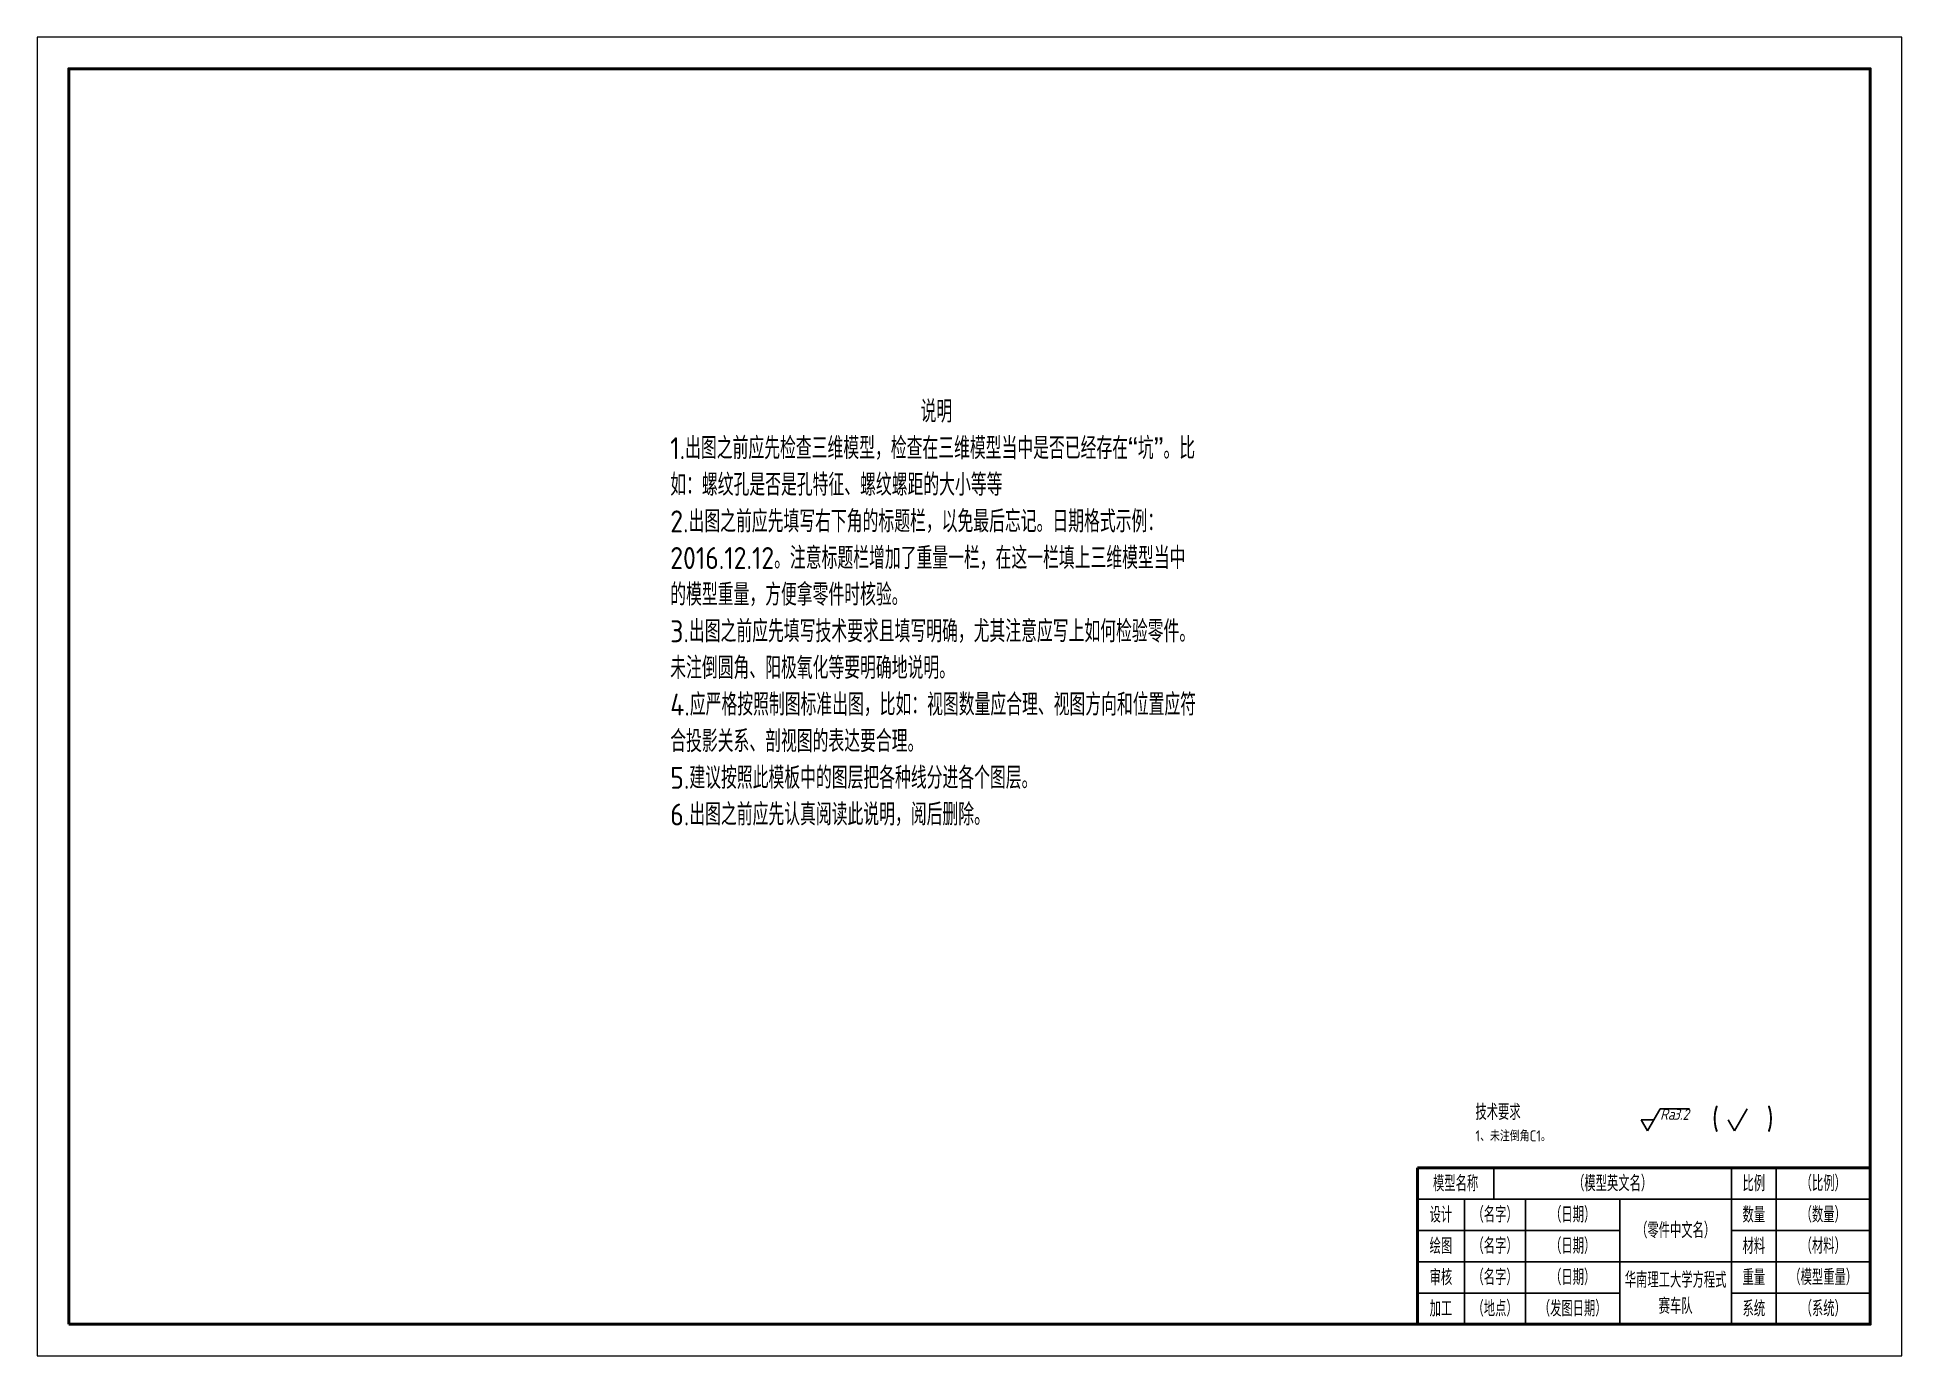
# Paper-space layout '布局1' of a CAD drawing. Header units: millimetres. Extents: x 0 to 297, y 0 to 210.
# The model-space entities are those that its viewports show. They can reach past a viewport. Long polylines and large blocks are cut down to what shows.
import ezdxf

# ---------------------------------------------------------------- set-up
doc = ezdxf.new("R2010")
doc.units = ezdxf.units.MM
doc.header["$LTSCALE"] = 0.25
for name, color, linetype, lineweight in [('尺寸线', 4, 'Continuous', 25), ('文字', 3, 'Continuous', 25), ('粗实线', 7, 'Continuous', 50), ('细实线', 7, 'Continuous', 25)]:
    doc.layers.add(name, color=color, linetype=linetype, lineweight=lineweight)
doc.styles.add('数字', font='gbeitc.shx', dxfattribs={"height": 2.5, "bigfont": 'gbcbig.shx'})
doc.styles.add('汉字', font='gbenor.shx', dxfattribs={"height": 3.5, "bigfont": 'gbcbig.shx'})

# ---------------------------------------------------------------- blocks, each defined once
blk = doc.blocks.new('粗糙度')
for p, q in [((0, 0), (4.04, 7)), ((4.04, 7), (13.39, 7)), ((-2.02, 3.5), (2.02, 3.5)), ((0, 0), (-2.02, 3.5))]:
    blk.add_line(p, q)
at = {"insert": (4.04, 7), "char_height": 3.5, "attachment_point": 1, "style": '数字'}
blk.add_mtext_dynamic_manual_height_columns('Ra', width=10.338, gutter_width=17.5, heights=[0], dxfattribs=at)
at = {"style": '数字'}
blk.add_attdef('3.2', (8.19, 3.48), '', height=3.5, dxfattribs=at)
blk = doc.blocks.new('*T5')
at = {"layer": '文字', "color": 0, "linetype": 'ByBlock', "lineweight": -2, "transparency": 16777216}
for p, q in [((0, 0), (144.31, 0)), ((0, 0), (0, -49.84)), ((24.36, 0), (24.36, -9.97)), ((100.07, 0), (100.07, -49.84)), ((114.31, 0), (114.31, -49.84)), ((144.31, 0), (144.31, -49.84)), ((0, -9.97), (144.31, -9.97)), ((15, -9.97), (15, -49.84)), ((34.49, -9.97), (34.49, -49.84)), ((64.49, -9.97), (64.49, -49.84)), ((0, -19.94), (64.49, -19.94)), ((100.07, -19.94), (144.31, -19.94)), ((0, -29.9), (144.31, -29.9)), ((0, -39.87), (64.49, -39.87)), ((100.07, -39.87), (144.31, -39.87)), ((0, -49.84), (144.31, -49.84))]:
    blk.add_line(p, q, dxfattribs=at)
at = {"layer": '文字', "color": 0, "transparency": 16777216, "char_height": 5, "attachment_point": 5, "style": '汉字'}
for s, insert, width in [('模型名称', (12.18, -4.98), 21.3644), ('（模型英文名）', (62.21, -4.98), 72.7008), ('比例', (107.19, -4.98), 11.243), ('（比例）', (129.31, -4.98), 27), ('（名字）', (24.75, -14.95), 16.4934), ('（日期）', (49.49, -14.95), 27), ('（数量）', (129.31, -14.95), 27), ('设计', (7.5, -14.95), 12), ('（零件中文名）', (82.28, -19.94), 32.5718), ('数量', (107.19, -14.95), 11.243), ('绘图', (7.5, -24.92), 12), ('（名字）', (24.75, -24.92), 16.4934), ('（日期）', (49.49, -24.92), 27), ('材料', (107.19, -24.92), 11.243), ('（材料）', (129.31, -24.92), 27), ('审核', (7.5, -34.89), 12), ('（名字）', (24.75, -34.89), 16.4934), ('（日期）', (49.49, -34.89), 27), ('华南理工大学方程式赛车队', (82.28, -39.87), 32.5718), ('重量', (107.19, -34.89), 11.243), ('（模型重量）', (129.31, -34.89), 27), ('加工', (7.5, -44.86), 12)]:
    blk.add_mtext(s, dxfattribs=dict(at, insert=insert, width=width))
at = {"layer": '文字', "color": 0, "char_height": 5, "attachment_point": 5, "style": '汉字'}
for s, insert, width in [('（地点）', (24.75, -44.86), 16.4934), ('（发图日期）', (49.49, -44.86), 27), ('系统', (107.19, -44.86), 11.243), ('（系统）', (129.31, -44.86), 27)]:
    blk.add_mtext(s, dxfattribs=dict(at, insert=insert, width=width))

msp = doc.modelspace()

# ---------------------------------------------------------------- linework, layer by layer
at = {"layer": '尺寸线'}
for q in [(544.74, 78.6), (538.67, 75.1)]:
    msp.add_line((540.69, 71.6), q, dxfattribs=at)
at = {"layer": '粗实线'}
for q in [(584, 59.84), (439.69, 10)]:
    msp.add_line((439.69, 59.84), q, dxfattribs=at)
msp.add_lwpolyline([(10, 10), (584, 10), (584, 410), (10, 410)], close=True, dxfattribs=at)
at = {"layer": '细实线'}
for p, q in [((464.06, 59.84), (464.06, 49.87)), ((539.76, 59.84), (539.76, 10)), ((554, 59.84), (554, 10)), ((439.69, 49.87), (584, 49.87)), ((454.69, 49.87), (454.69, 10)), ((474.19, 49.87), (474.19, 10)), ((504.19, 49.87), (504.19, 10)), ((439.69, 39.9), (504.19, 39.9)), ((539.76, 39.9), (584, 39.9)), ((439.69, 29.94), (584, 29.94)), ((439.69, 19.97), (504.19, 19.97)), ((539.76, 19.97), (584, 19.97))]:
    msp.add_line(p, q, dxfattribs=at)

# ---------------------------------------------------------------- block references
msp.add_blockref('*T5', (439.69, 59.84))
at = {"layer": '尺寸线'}
msp.add_blockref('粗糙度', (512.99, 71.66), dxfattribs=at).add_auto_attribs({'3.2': '3.2'})

# ---------------------------------------------------------------- texts
at = {"layer": '尺寸线', "insert": (533.56, 78.98), "char_height": 7, "attachment_point": 1, "style": '汉字'}
msp.add_mtext_dynamic_manual_height_columns('(    )', width=21.2932, gutter_width=25, heights=[0], dxfattribs=at)
at = {"layer": '文字', "attachment_point": 1, "style": '汉字'}
for s, width, gutter_width, heights, insert, char_height in [('\\pi79.759;说明\\P\\pi0;1.{\\C242;\\c2564301;出图之前应先检查三维模型}，检查在三维模型当中是否已经存在“坑”。比如：螺纹孔是否是孔特征、螺纹螺距的大小等等\\P2.{\\C242;\\c2564301;出图之前应先填写右下角的标题栏}，以免最后忘记。日期格式示例：2016.12.12。注意标题栏增加了重量一栏，在这一栏填上三维模型当中的模型重量，方便拿零件时核验。\\P3.{\\C242;\\c2564301;出图之前应先填写技术要求且填写明确，尤其注意应写上如何检验零件}。未注倒圆角、阳极氧化等要明确地说明。\\P4.{\\C242;\\c2564301;应严格按照制图标准出图}，比如：视图数量应合理、视图方向和位置应符合投影关系、剖视图的表达要合理。\\P5.建议按照此模板中的图层把各种线分进各个图层。\\P6.{\\C242;\\c2564301;出图之前应先认真阅读此说明，阅后删除}。', 168.3975, 17.5, [173.13], (201.66, 304.28), 7), ('技术要求\\P{\\H0.7x;1、未注倒角C1。}', 53.5452, 25, [0], (458.19, 80.11), 5)]:
    msp.add_mtext_dynamic_manual_height_columns(s, width=width, gutter_width=gutter_width, heights=heights, dxfattribs=dict(at, insert=insert, char_height=char_height))

psp = doc.layouts.new('布局1')

# ---------------------------------------------------------------- viewports
at = {"layer": '尺寸线'}
psp.add_viewport(center=(148.5, 105), size=(297, 209.9979), view_center_point=(297, 210), view_height=419.9958, dxfattribs=at)

doc.saveas('drawing.dxf')
